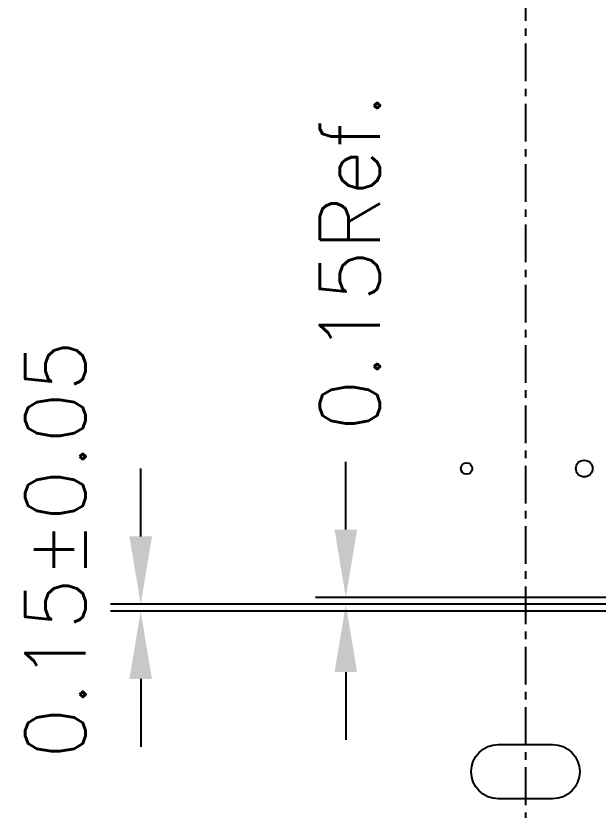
# Model space of a CAD drawing. Extents: x 255 to 461, y -61 to 88.
# Drawn here: x 255.4 to 274.71, y -33.17 to -6.84 of the extents above; entities that cross this region are included whole.
import ezdxf

# ---------------------------------------------------------------- set-up
doc = ezdxf.new("R2010")
doc.units = 0
doc.header["$MEASUREMENT"] = 0
doc.linetypes.add('CENTER', pattern=[2, 1.25, -0.25, 0.25, -0.25])
doc.layers.get('0').update_dxf_attribs({"linetype": 'CONTINUOUS'})
doc.layers.get('DEFPOINTS').update_dxf_attribs({"linetype": 'CONTINUOUS'})
doc.layers.add('CENTER', color=1, linetype='CENTER')
doc.layers.add('DIM', color=3, linetype='CONTINUOUS')
doc.styles.add('ROMANS', font='romans.shx', dxfattribs={"height": 2})
doc.dimstyles.new('RIM PLATE', dxfattribs={"dimscale": 25, "dimtxt": 0.08, "dimasz": 0.09, "dimexe": 0.04, "dimexo": 0.02, "dimgap": 0.04, "dimtad": 0, "dimtih": 1, "dimtoh": 1, "dimlfac": 0.666667, "dimzin": 0, "dimdsep": 46, "dimtxsty": 'ROMANS', "dimcen": 0.04, "dimadec": 0, "dimazin": 0, "dimtfac": 1, "dimtofl": 0, "dimtmove": 2, "dimatfit": 3, "dimfxl": 1, "dimtolj": 1, "dimtzin": 0, "dimarcsym": 0})

# ---------------------------------------------------------------- blocks, each defined once
blk = doc.blocks.new('*D0')
at = {"layer": 'DEFPOINTS', "color": 0, "linetype": 'Continuous', "transparency": 16777216}
for p in [(474.898, 379.393), (463.119, 379.168), (476.173, 379.168)]:
    blk.add_point(p, dxfattribs=at)
at = {"layer": 'DIM', "color": 0, "linetype": 'Continuous', "lineweight": -2, "transparency": 16777216}
for p, q in [((463.119, 381.643), (463.119, 383.893)), ((474.398, 379.393), (462.119, 379.393)), ((475.673, 379.168), (462.119, 379.168)), ((463.119, 376.918), (463.119, 374.668))]:
    blk.add_line(p, q, dxfattribs=at)
at = {"layer": 'DIM', "color": 0, "linetype": 'Continuous', "transparency": 16777216}
for points in [[(462.744, 381.643), (463.494, 381.643), (463.119, 379.393)], [(462.744, 376.918), (463.494, 376.918), (463.119, 379.168)]]:
    blk.add_solid(points, dxfattribs=at)
at = {"layer": 'DIM', "color": 0, "linetype": 'Continuous', "transparency": 16777216, "insert": (463.253, 390.521), "char_height": 2, "attachment_point": 5, "rotation": 90, "style": 'ROMANS'}
blk.add_mtext('\\A1;0.15Ref.', dxfattribs=at)
blk = doc.blocks.new('*D1')
at = {"layer": 'DEFPOINTS', "color": 0, "linetype": 'Continuous', "transparency": 16777216}
for p in [(456.315, 378.943), (476.173, 379.168), (476.173, 378.943)]:
    blk.add_point(p, dxfattribs=at)
at = {"layer": 'DIM', "color": 0, "linetype": 'Continuous', "lineweight": -2, "transparency": 16777216}
for p, q in [((456.315, 381.418), (456.315, 383.668)), ((475.673, 379.168), (455.315, 379.168)), ((475.673, 378.943), (455.315, 378.943)), ((456.315, 376.693), (456.315, 374.443))]:
    blk.add_line(p, q, dxfattribs=at)
at = {"layer": 'DIM', "color": 0, "linetype": 'Continuous', "transparency": 16777216}
for points in [[(455.94, 381.418), (456.69, 381.418), (456.315, 379.168)], [(455.94, 376.693), (456.69, 376.693), (456.315, 378.943)]]:
    blk.add_solid(points, dxfattribs=at)
at = {"layer": 'DIM', "color": 0, "linetype": 'Continuous', "transparency": 16777216, "insert": (453.486, 380.979), "char_height": 2, "attachment_point": 5, "rotation": 90, "style": 'ROMANS'}
blk.add_mtext('\\A1;0.15%%P0.05', dxfattribs=at)

msp = doc.modelspace()

# ---------------------------------------------------------------- linework, layer by layer
msp.add_lwpolyline([(273.201, -30.997, -1), (273.201, -32.797), (271.401, -32.797, -1), (271.401, -30.997)], format="xyb", close=True)
for centre, radius in [((274.251, -21.847), 0.277), ((270.351, -21.847), 0.188)]:
    msp.add_circle(centre, radius)
at = {"layer": 'CENTER'}
msp.add_line((272.301, 74.247), (272.301, -37.148), dxfattribs=at)

# ---------------------------------------------------------------- dimensions: what is measured, and where the dimension line sits
at = {"layer": 'DIM', "linetype": 'Continuous'}
for base, p1, p2, text, picture, middle in [((266.342, -26.347), (278.121, -26.122), (279.396, -26.347), '<>Ref.', '*D0', (266.477, -14.994)), ((259.538, -26.572), (279.396, -26.347), (279.396, -26.572), '<>%%P0.05', '*D1', (256.71, -24.536))]:
    dim = msp.add_linear_dim(base=base, p1=p1, p2=p2, angle=90, text=text, dimstyle='RIM PLATE', override={"dimtih": 0, "dimtoh": 0}, dxfattribs=at)
    dim.commit()
    dim.dimension.update_dxf_attribs({"geometry": picture, "text_midpoint": middle, "dimtype": 128, "insert": (-196.777, -405.514)})

doc.saveas('drawing.dxf')
